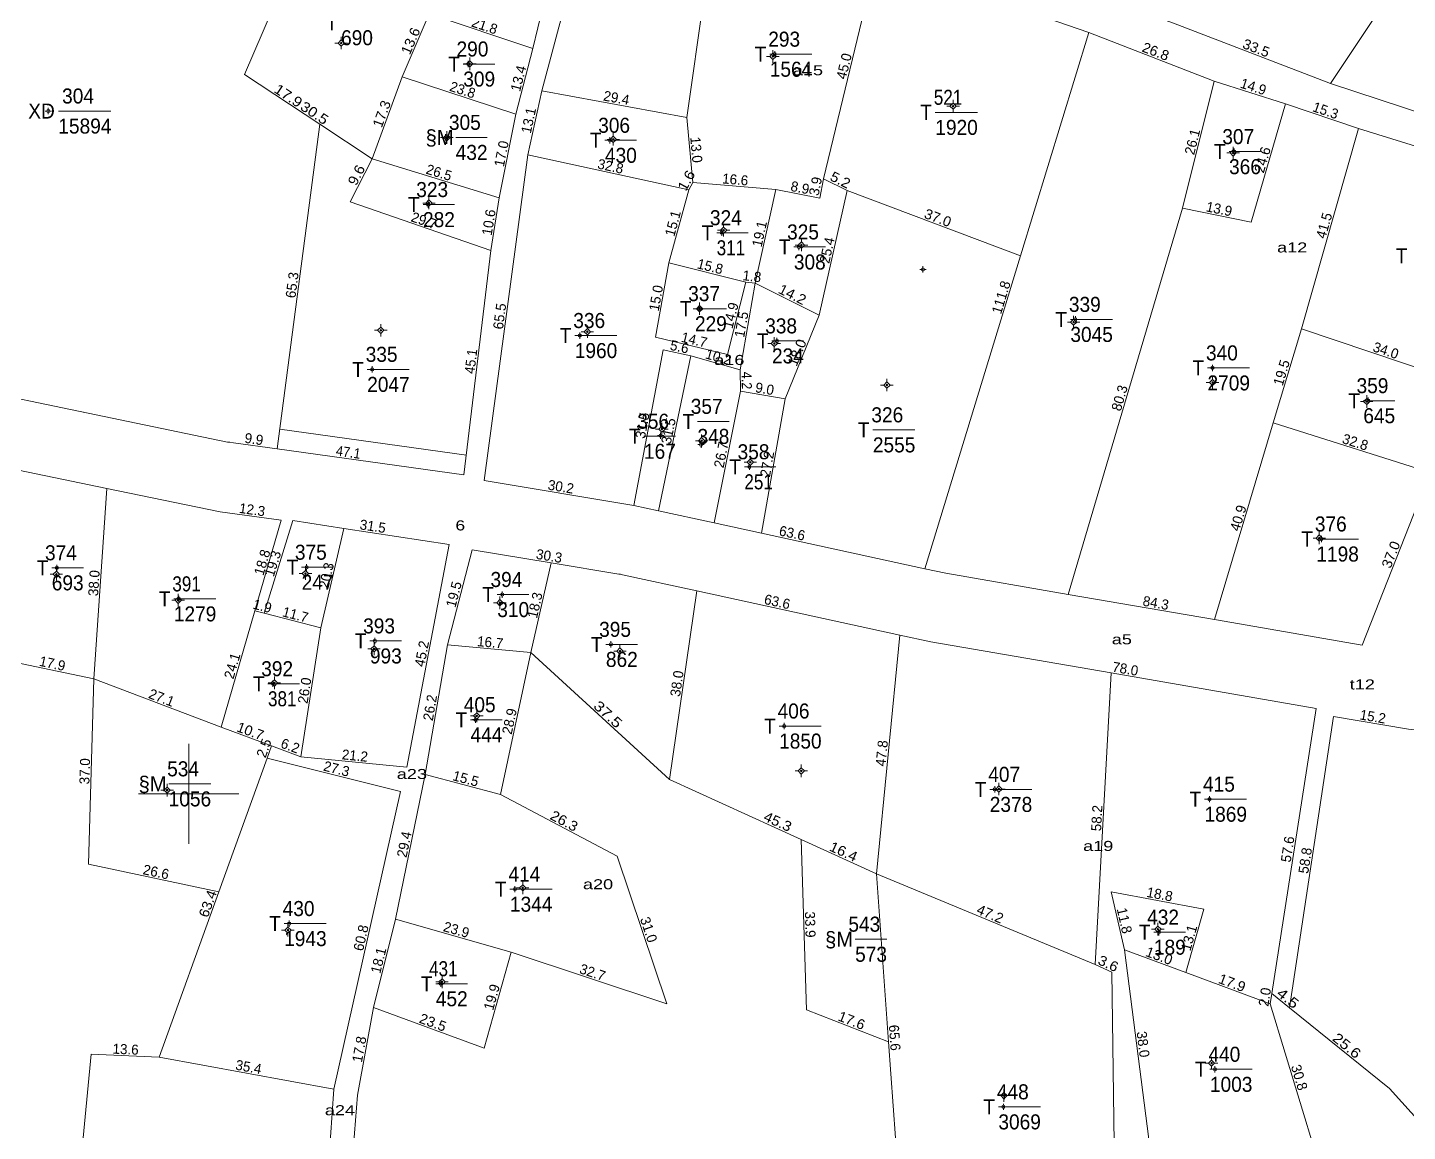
# Model space of a CAD drawing. Header units: metres. Extents: x 399620 to 400794, y 48506 to 49842.
# Drawn here: x 399767.8 to 400043.2, y 49132.6 to 49352.9 of the extents above; entities that cross this region are included whole.
import ezdxf
from ezdxf.enums import TextEntityAlignment as Align

# ---------------------------------------------------------------- set-up
doc = ezdxf.new("R2010")
doc.units = ezdxf.units.M
doc.header["$LTSCALE"] = 0.8
for name, color, linetype, lineweight in [('11', 7, 'Continuous', 13), ('15', 7, 'Continuous', 13), ('22', 7, 'Continuous', 13), ('51', 7, 'Continuous', 13), ('63', 7, 'Continuous', 13)]:
    doc.layers.add(name, color=color, linetype=linetype, lineweight=lineweight)
doc.layers.add('50', color=7, linetype='Continuous')

msp = doc.modelspace()

# ---------------------------------------------------------------- hatches: boundary and pattern name
at = {"layer": '11'}
for points in [[(399830.5887, 49349.8303, 1), (399830.2887, 49349.8303, 1)], [(399916.7333, 49347.1639, 1), (399916.4333, 49347.1639, 1)], [(399856.2434, 49345.679, 1), (399855.9434, 49345.679, 1)], [(399952.6977, 49337.2234, 1), (399952.3977, 49337.2234, 1)], [(399851.6833, 49330.9657, 1), (399851.3833, 49330.9657, 1)], [(399884.8763, 49330.6097, 1), (399884.5763, 49330.6097, 1)], [(400008.598, 49327.8884, 1), (400008.298, 49327.8884, 1)], [(399848.1007, 49317.9038, 1), (399847.8007, 49317.9038, 1)], [(399906.9059, 49312.4639, 1), (399906.6059, 49312.4639, 1)], [(399922.4363, 49309.5212, 1), (399922.1363, 49309.5212, 1)], [(399902.0998, 49296.8122, 1), (399901.7998, 49296.8122, 1)], [(399838.4882, 49292.5069, 1), (399838.1882, 49292.5069, 1)], [(399879.7058, 49292.2221, 1), (399879.4058, 49292.2221, 1)], [(399976.7645, 49294.1246, 1), (399976.4645, 49294.1246, 1)], [(399917.0111, 49289.8665, 1), (399916.7111, 49289.8665, 1)], [(399939.4842, 49281.5883, 1), (399939.1842, 49281.5883, 1)], [(400004.4884, 49282.0843, 1), (400004.1884, 49282.0843, 1)], [(400035.2437, 49278.2992, 1), (400034.9437, 49278.2992, 1)], [(399894.5817, 49272.7951, 1), (399894.2817, 49272.7951, 1)], [(399902.5098, 49270.463, 1), (399902.2098, 49270.463, 1)], [(399912.2344, 49266.1846, 1), (399911.9344, 49266.1846, 1)], [(400025.7834, 49251.0463, 1), (400025.4834, 49251.0463, 1)], [(399773.7436, 49243.8091, 1), (399773.4436, 49243.8091, 1)], [(399823.447, 49243.9476, 1), (399823.147, 49243.9476, 1)], [(399798.0501, 49238.6435, 1), (399797.7501, 49238.6435, 1)], [(399862.26, 49238.1421, 1), (399861.96, 49238.1421, 1)], [(399837.1266, 49228.9425, 1), (399836.8266, 49228.9425, 1)], [(399886.2229, 49228.4887, 1), (399885.9229, 49228.4887, 1)], [(399817.2418, 49222.1445, 1), (399816.9418, 49222.1445, 1)], [(399857.6348, 49215.5555, 1), (399857.3348, 49215.5555, 1)], [(399922.4034, 49204.5774, 1), (399922.1034, 49204.5774, 1)], [(399961.8593, 49200.9657, 1), (399961.5593, 49200.9657, 1)], [(399795.8547, 49200.7453, 1), (399795.5547, 49200.7453, 1)], [(399866.8063, 49181.2539, 1), (399866.5063, 49181.2539, 1)], [(399819.9484, 49172.8083, 1), (399819.6484, 49172.8083, 1)], [(399993.5717, 49172.9929, 1), (399993.2717, 49172.9929, 1)], [(399850.7019, 49162.4948, 1), (399850.4019, 49162.4948, 1)], [(400004.2792, 49146.2671, 1), (400003.9792, 49146.2671, 1)], [(399962.8424, 49139.7991, 1), (399962.5424, 49139.7991, 1)]]:
    msp.add_hatch(color=256, dxfattribs=at).paths.add_polyline_path(points)
at = {"layer": '51'}
for points in [[(399917.032, 49347.6, 1), (399916.882, 49347.6, 1)], [(399855.8787, 49345.6445, 1), (399855.7287, 49345.6445, 1)], [(399772.0589, 49336.2641, 1), (399771.9089, 49336.2641, 1)], [(399851.3501, 49331.0004, 1), (399851.2001, 49331.0004, 1)], [(399884.1463, 49330.4252, 1), (399883.9963, 49330.4252, 1)], [(400008.7093, 49328.1655, 1), (400008.5593, 49328.1655, 1)], [(399847.8384, 49317.5903, 1), (399847.6884, 49317.5903, 1)], [(399906.4436, 49311.9706, 1), (399906.2936, 49311.9706, 1)], [(399921.8467, 49309.1454, 1), (399921.6967, 49309.1454, 1)], [(399946.6101, 49304.6401, 1), (399946.4601, 49304.6401, 1)], [(399902.1072, 49296.8198, 1), (399901.9572, 49296.8198, 1)], [(399977.0306, 49294.6845, 1), (399976.8806, 49294.6845, 1)], [(399878.1272, 49291.4599, 1), (399877.9772, 49291.4599, 1)], [(399917.4754, 49290.3857, 1), (399917.3254, 49290.3857, 1)], [(399836.6993, 49284.7082, 1), (399836.5493, 49284.7082, 1)], [(400004.3951, 49285.0053, 1), (400004.2451, 49285.0053, 1)], [(400035.4915, 49278.4545, 1), (400035.3415, 49278.4545, 1)], [(399894.2537, 49271.495, 1), (399894.1037, 49271.495, 1)], [(399902.3235, 49269.6996, 1), (399902.1735, 49269.6996, 1)], [(399911.9661, 49265.27, 1), (399911.8161, 49265.27, 1)], [(400026.1255, 49250.8605, 1), (400025.9755, 49250.8605, 1)], [(399773.7461, 49245.1096, 1), (399773.5961, 49245.1096, 1)], [(399823.6155, 49245.2155, 1), (399823.4655, 49245.2155, 1)], [(399862.6517, 49239.78, 1), (399862.5017, 49239.78, 1)], [(399798.1062, 49238.9106, 1), (399797.9562, 49238.9106, 1)], [(399837.2327, 49230.5253, 1), (399837.0827, 49230.5253, 1)], [(399884.3313, 49229.8273, 1), (399884.1813, 49229.8273, 1)], [(399816.8943, 49221.9802, 1), (399816.7443, 49221.9802, 1)], [(399857.3123, 49214.8054, 1), (399857.1623, 49214.8054, 1)], [(399918.909, 49213.5449, 1), (399918.759, 49213.5449, 1)], [(399960.9414, 49200.895, 1), (399960.7914, 49200.895, 1)], [(400003.8055, 49198.9421, 1), (400003.6555, 49198.9421, 1)], [(399865.1814, 49180.9804, 1), (399865.0314, 49180.9804, 1)], [(399820.1204, 49174.1152, 1), (399819.9704, 49174.1152, 1)], [(399993.7037, 49172.3952, 1), (399993.5537, 49172.3952, 1)], [(399850.3934, 49162.1252, 1), (399850.2434, 49162.1252, 1)], [(400004.8824, 49145.0405, 1), (400004.7324, 49145.0405, 1)], [(399962.6687, 49137.5497, 1), (399962.5187, 49137.5497, 1)]]:
    msp.add_hatch(color=256, dxfattribs=at).paths.add_polyline_path(points)

# ---------------------------------------------------------------- linework, layer by layer
at = {"layer": '11'}
for p, q in [((399829.81, 49349.83), (399829.19, 49349.83)), ((399830.44, 49351.08), (399830.44, 49350.46)), ((399831.69, 49349.83), (399831.06, 49349.83)), ((399830.44, 49349.21), (399830.44, 49348.58)), ((399856.09, 49346.93), (399856.09, 49346.3)), ((399915.96, 49347.16), (399915.33, 49347.16)), ((399916.58, 49348.41), (399916.58, 49347.79)), ((399917.83, 49347.16), (399917.21, 49347.16)), ((399855.47, 49345.68), (399854.84, 49345.68)), ((399856.09, 49345.05), (399856.09, 49344.43)), ((399857.34, 49345.68), (399856.72, 49345.68)), ((399916.58, 49346.54), (399916.58, 49345.91)), ((399951.92, 49337.22), (399951.3, 49337.22)), ((399952.55, 49338.47), (399952.55, 49337.85)), ((399952.55, 49336.6), (399952.55, 49335.97)), ((399953.8, 49337.22), (399953.17, 49337.22)), ((399850.91, 49330.97), (399850.28, 49330.97)), ((399851.53, 49332.22), (399851.53, 49331.59)), ((399852.78, 49330.97), (399852.16, 49330.97)), ((399884.1, 49330.61), (399883.48, 49330.61)), ((399884.73, 49331.86), (399884.73, 49331.23)), ((399885.98, 49330.61), (399885.35, 49330.61)), ((399851.53, 49330.34), (399851.53, 49329.72)), ((399884.73, 49329.98), (399884.73, 49329.36)), ((400007.82, 49327.89), (400007.2, 49327.89)), ((400008.45, 49329.14), (400008.45, 49328.51)), ((400009.7, 49327.89), (400009.07, 49327.89)), ((400008.45, 49327.26), (400008.45, 49326.64)), ((399847.33, 49317.9), (399846.7, 49317.9)), ((399847.95, 49319.15), (399847.95, 49318.53)), ((399847.95, 49317.28), (399847.95, 49316.65)), ((399849.2, 49317.9), (399848.58, 49317.9)), ((399906.13, 49312.46), (399905.51, 49312.46)), ((399906.76, 49313.71), (399906.76, 49313.09)), ((399906.76, 49311.84), (399906.76, 49311.21)), ((399908.01, 49312.46), (399907.38, 49312.46)), ((399921.66, 49309.52), (399921.04, 49309.52)), ((399922.29, 49310.77), (399922.29, 49310.15)), ((399922.29, 49308.9), (399922.29, 49308.27)), ((399923.54, 49309.52), (399922.91, 49309.52)), ((399901.95, 49298.06), (399901.95, 49297.44)), ((399901.33, 49296.81), (399900.7, 49296.81)), ((399901.95, 49296.19), (399901.95, 49295.56)), ((399903.2, 49296.81), (399902.58, 49296.81)), ((399976.61, 49295.37), (399976.61, 49294.75)), ((399837.71, 49292.51), (399837.09, 49292.51)), ((399838.34, 49293.76), (399838.34, 49293.13)), ((399838.34, 49291.88), (399838.34, 49291.26)), ((399839.59, 49292.51), (399838.96, 49292.51)), ((399878.93, 49292.22), (399878.31, 49292.22)), ((399879.56, 49293.47), (399879.56, 49292.85)), ((399880.81, 49292.22), (399880.18, 49292.22)), ((399975.99, 49294.12), (399975.36, 49294.12)), ((399976.61, 49293.5), (399976.61, 49292.87)), ((399977.86, 49294.12), (399977.24, 49294.12)), ((399879.56, 49291.6), (399879.56, 49290.97)), ((399916.24, 49289.87), (399915.61, 49289.87)), ((399916.86, 49291.12), (399916.86, 49290.49)), ((399916.86, 49289.24), (399916.86, 49288.62)), ((399918.11, 49289.87), (399917.49, 49289.87)), ((399938.71, 49281.59), (399938.08, 49281.59)), ((399939.33, 49282.84), (399939.33, 49282.21)), ((399939.33, 49280.96), (399939.33, 49280.34)), ((399940.58, 49281.59), (399939.96, 49281.59)), ((400003.71, 49282.08), (400003.09, 49282.08)), ((400004.34, 49283.33), (400004.34, 49282.71)), ((400004.34, 49281.46), (400004.34, 49280.83)), ((400005.59, 49282.08), (400004.96, 49282.08)), ((400034.47, 49278.3), (400033.84, 49278.3)), ((400035.09, 49279.55), (400035.09, 49278.92)), ((400036.34, 49278.3), (400035.72, 49278.3)), ((400035.09, 49277.67), (400035.09, 49277.05)), ((399893.81, 49272.8), (399893.18, 49272.8)), ((399894.43, 49274.05), (399894.43, 49273.42)), ((399895.68, 49272.8), (399895.06, 49272.8)), ((399894.43, 49272.17), (399894.43, 49271.55)), ((399901.74, 49270.46), (399901.11, 49270.46)), ((399902.36, 49271.71), (399902.36, 49271.09)), ((399902.36, 49269.84), (399902.36, 49269.21)), ((399903.61, 49270.46), (399902.99, 49270.46)), ((399912.08, 49267.43), (399912.08, 49266.81)), ((399911.46, 49266.18), (399910.83, 49266.18)), ((399912.08, 49265.56), (399912.08, 49264.93)), ((399913.33, 49266.18), (399912.71, 49266.18)), ((400025.01, 49251.05), (400024.38, 49251.05)), ((400025.63, 49252.3), (400025.63, 49251.67)), ((400026.88, 49251.05), (400026.26, 49251.05)), ((400025.63, 49250.42), (400025.63, 49249.8)), ((399773.59, 49245.06), (399773.59, 49244.43)), ((399823.3, 49245.2), (399823.3, 49244.57)), ((399772.97, 49243.81), (399772.34, 49243.81)), ((399773.59, 49243.18), (399773.59, 49242.56)), ((399774.84, 49243.81), (399774.22, 49243.81)), ((399822.67, 49243.95), (399822.05, 49243.95)), ((399823.3, 49243.32), (399823.3, 49242.7)), ((399824.55, 49243.95), (399823.92, 49243.95)), ((399797.9, 49239.89), (399797.9, 49239.27)), ((399797.28, 49238.64), (399796.65, 49238.64)), ((399797.9, 49238.02), (399797.9, 49237.39)), ((399799.15, 49238.64), (399798.53, 49238.64)), ((399861.49, 49238.14), (399860.86, 49238.14)), ((399862.11, 49239.39), (399862.11, 49238.77)), ((399862.11, 49237.52), (399862.11, 49236.89)), ((399863.36, 49238.14), (399862.74, 49238.14)), ((399836.35, 49228.94), (399835.73, 49228.94)), ((399836.98, 49230.19), (399836.98, 49229.57)), ((399838.23, 49228.94), (399837.6, 49228.94)), ((399886.07, 49229.74), (399886.07, 49229.11)), ((399836.98, 49228.32), (399836.98, 49227.69)), ((399885.45, 49228.49), (399884.82, 49228.49)), ((399886.07, 49227.86), (399886.07, 49227.24)), ((399887.32, 49228.49), (399886.7, 49228.49)), ((399817.09, 49223.39), (399817.09, 49222.77)), ((399816.47, 49222.14), (399815.84, 49222.14)), ((399817.09, 49221.52), (399817.09, 49220.89)), ((399818.34, 49222.14), (399817.72, 49222.14)), ((399856.86, 49215.56), (399856.24, 49215.56)), ((399857.49, 49216.81), (399857.49, 49216.18)), ((399857.49, 49214.93), (399857.49, 49214.31)), ((399858.74, 49215.56), (399858.11, 49215.56)), ((399921.63, 49204.58), (399921, 49204.58)), ((399922.25, 49205.83), (399922.25, 49205.2)), ((399922.25, 49203.95), (399922.25, 49203.33)), ((399923.5, 49204.58), (399922.88, 49204.58)), ((399795.7, 49202), (399795.7, 49201.37)), ((399961.08, 49200.97), (399960.46, 49200.97)), ((399961.71, 49202.22), (399961.71, 49201.59)), ((399962.96, 49200.97), (399962.33, 49200.97)), ((399795.08, 49200.75), (399794.45, 49200.75)), ((399795.7, 49200.12), (399795.7, 49199.5)), ((399796.95, 49200.75), (399796.33, 49200.75)), ((399961.71, 49200.34), (399961.71, 49199.72)), ((399866.66, 49182.5), (399866.66, 49181.88)), ((399866.03, 49181.25), (399865.41, 49181.25)), ((399866.66, 49180.63), (399866.66, 49180)), ((399867.91, 49181.25), (399867.28, 49181.25)), ((399819.8, 49174.06), (399819.8, 49173.43)), ((399993.42, 49174.24), (399993.42, 49173.62)), ((399819.17, 49172.81), (399818.55, 49172.81)), ((399819.8, 49172.18), (399819.8, 49171.56)), ((399821.05, 49172.81), (399820.42, 49172.81)), ((399992.8, 49172.99), (399992.17, 49172.99)), ((399993.42, 49172.37), (399993.42, 49171.74)), ((399994.67, 49172.99), (399994.05, 49172.99)), ((399849.93, 49162.49), (399849.3, 49162.49)), ((399850.55, 49163.74), (399850.55, 49163.12)), ((399851.8, 49162.49), (399851.18, 49162.49)), ((399850.55, 49161.87), (399850.55, 49161.24)), ((400003.5, 49146.27), (400002.88, 49146.27)), ((400004.13, 49147.52), (400004.13, 49146.89)), ((400005.38, 49146.27), (400004.75, 49146.27)), ((400004.13, 49145.64), (400004.13, 49145.02)), ((399962.69, 49141.05), (399962.69, 49140.42)), ((399962.07, 49139.8), (399961.44, 49139.8)), ((399962.69, 49139.17), (399962.69, 49138.55)), ((399963.94, 49139.8), (399963.32, 49139.8))]:
    msp.add_line(p, q, dxfattribs=at)
for points in [[(399830.44, 49350.46), (399829.81, 49349.83), (399830.44, 49349.21), (399831.06, 49349.83)], [(399916.58, 49347.79), (399915.96, 49347.16), (399916.58, 49346.54), (399917.21, 49347.16)], [(399856.09, 49346.3), (399855.47, 49345.68), (399856.09, 49345.05), (399856.72, 49345.68)], [(399952.55, 49337.85), (399951.92, 49337.22), (399952.55, 49336.6), (399953.17, 49337.22)], [(399851.53, 49331.59), (399850.91, 49330.97), (399851.53, 49330.34), (399852.16, 49330.97)], [(399884.73, 49331.23), (399884.1, 49330.61), (399884.73, 49329.98), (399885.35, 49330.61)], [(400008.45, 49328.51), (400007.82, 49327.89), (400008.45, 49327.26), (400009.07, 49327.89)], [(399847.95, 49318.53), (399847.33, 49317.9), (399847.95, 49317.28), (399848.58, 49317.9)], [(399906.76, 49313.09), (399906.13, 49312.46), (399906.76, 49311.84), (399907.38, 49312.46)], [(399922.29, 49310.15), (399921.66, 49309.52), (399922.29, 49308.9), (399922.91, 49309.52)], [(399901.95, 49297.44), (399901.33, 49296.81), (399901.95, 49296.19), (399902.58, 49296.81)], [(399976.61, 49294.75), (399975.99, 49294.12), (399976.61, 49293.5), (399977.24, 49294.12)], [(399838.34, 49293.13), (399837.71, 49292.51), (399838.34, 49291.88), (399838.96, 49292.51)], [(399879.56, 49292.85), (399878.93, 49292.22), (399879.56, 49291.6), (399880.18, 49292.22)], [(399916.86, 49290.49), (399916.24, 49289.87), (399916.86, 49289.24), (399917.49, 49289.87)], [(399939.33, 49282.21), (399938.71, 49281.59), (399939.33, 49280.96), (399939.96, 49281.59)], [(400004.34, 49282.71), (400003.71, 49282.08), (400004.34, 49281.46), (400004.96, 49282.08)], [(400035.09, 49278.92), (400034.47, 49278.3), (400035.09, 49277.67), (400035.72, 49278.3)], [(399894.43, 49273.42), (399893.81, 49272.8), (399894.43, 49272.17), (399895.06, 49272.8)], [(399902.36, 49271.09), (399901.74, 49270.46), (399902.36, 49269.84), (399902.99, 49270.46)], [(399912.08, 49266.81), (399911.46, 49266.18), (399912.08, 49265.56), (399912.71, 49266.18)], [(400025.63, 49251.67), (400025.01, 49251.05), (400025.63, 49250.42), (400026.26, 49251.05)], [(399773.59, 49244.43), (399772.97, 49243.81), (399773.59, 49243.18), (399774.22, 49243.81)], [(399823.3, 49244.57), (399822.67, 49243.95), (399823.3, 49243.32), (399823.92, 49243.95)], [(399797.9, 49239.27), (399797.28, 49238.64), (399797.9, 49238.02), (399798.53, 49238.64)], [(399862.11, 49238.77), (399861.49, 49238.14), (399862.11, 49237.52), (399862.74, 49238.14)], [(399836.98, 49229.57), (399836.35, 49228.94), (399836.98, 49228.32), (399837.6, 49228.94)], [(399886.07, 49229.11), (399885.45, 49228.49), (399886.07, 49227.86), (399886.7, 49228.49)], [(399817.09, 49222.77), (399816.47, 49222.14), (399817.09, 49221.52), (399817.72, 49222.14)], [(399857.49, 49216.18), (399856.86, 49215.56), (399857.49, 49214.93), (399858.11, 49215.56)], [(399922.25, 49205.2), (399921.63, 49204.58), (399922.25, 49203.95), (399922.88, 49204.58)], [(399795.7, 49201.37), (399795.08, 49200.75), (399795.7, 49200.12), (399796.33, 49200.75)], [(399961.71, 49201.59), (399961.08, 49200.97), (399961.71, 49200.34), (399962.33, 49200.97)], [(399866.66, 49181.88), (399866.03, 49181.25), (399866.66, 49180.63), (399867.28, 49181.25)], [(399819.8, 49173.43), (399819.17, 49172.81), (399819.8, 49172.18), (399820.42, 49172.81)], [(399993.42, 49173.62), (399992.8, 49172.99), (399993.42, 49172.37), (399994.05, 49172.99)], [(399850.55, 49163.12), (399849.93, 49162.49), (399850.55, 49161.87), (399851.18, 49162.49)], [(400004.13, 49146.89), (400003.5, 49146.27), (400004.13, 49145.64), (400004.75, 49146.27)], [(399962.69, 49140.42), (399962.07, 49139.8), (399962.69, 49139.17), (399963.32, 49139.8)]]:
    msp.add_lwpolyline(points, close=True, dxfattribs=at)
for centre in [(399830.4387, 49349.8303), (399916.5833, 49347.1639), (399856.0934, 49345.679), (399952.5477, 49337.2234), (399851.5333, 49330.9657), (399884.7263, 49330.6097), (400008.448, 49327.8884), (399847.9507, 49317.9038), (399906.7559, 49312.4639), (399922.2863, 49309.5212), (399901.9498, 49296.8122), (399838.3382, 49292.5069), (399879.5558, 49292.2221), (399976.6145, 49294.1246), (399916.8611, 49289.8665), (399939.3342, 49281.5883), (400004.3384, 49282.0843), (400035.0937, 49278.2992), (399894.4317, 49272.7951), (399902.3598, 49270.463), (399912.0844, 49266.1846), (400025.6334, 49251.0463), (399773.5936, 49243.8091), (399823.297, 49243.9476), (399797.9001, 49238.6435), (399862.11, 49238.1421), (399836.9766, 49228.9425), (399886.0729, 49228.4887), (399817.0918, 49222.1445), (399857.4848, 49215.5555), (399922.2534, 49204.5774), (399961.7093, 49200.9657), (399795.7047, 49200.7453), (399866.6563, 49181.2539), (399819.7984, 49172.8083), (399993.4217, 49172.9929), (399850.5519, 49162.4948), (400004.1292, 49146.2671), (399962.6924, 49139.7991)]:
    msp.add_circle(centre, 0.15, dxfattribs=at)
at = {"layer": '15'}
for p, q in [((399915.96, 49347.6), (399924.36, 49347.6)), ((399854.8, 49345.64), (399861.1, 49345.64)), ((399773.98, 49336.26), (399784.48, 49336.26)), ((399949, 49336), (399957.4, 49336)), ((399853.28, 49331), (399859.58, 49331)), ((399883.07, 49330.42), (399889.37, 49330.42)), ((400007.63, 49328.16), (400013.93, 49328.16)), ((399846.76, 49317.59), (399853.06, 49317.59)), ((399905.37, 49311.97), (399911.67, 49311.97)), ((399920.77, 49309.14), (399927.07, 49309.14)), ((399901.03, 49296.82), (399907.33, 49296.82)), ((399975.96, 49294.68), (399984.36, 49294.68)), ((399877.05, 49291.46), (399885.45, 49291.46)), ((399916.4, 49290.39), (399922.7, 49290.39)), ((399835.62, 49284.71), (399844.02, 49284.71)), ((400003.32, 49285), (400011.72, 49285)), ((400034.42, 49278.46), (400040.72, 49278.46)), ((399901.54, 49274.33), (399907.84, 49274.33)), ((399936.54, 49272.64), (399944.94, 49272.64)), ((399890.86, 49271.36), (399897.16, 49271.36)), ((399910.89, 49265.27), (399917.19, 49265.27)), ((400025.05, 49250.86), (400033.45, 49250.86)), ((399772.67, 49245.11), (399778.97, 49245.11)), ((399822.54, 49245.22), (399828.84, 49245.22)), ((399861.58, 49239.78), (399867.88, 49239.78)), ((399797.03, 49238.91), (399805.43, 49238.91)), ((399836.16, 49230.52), (399842.46, 49230.52)), ((399883.26, 49229.83), (399889.56, 49229.83)), ((399815.82, 49221.98), (399822.12, 49221.98)), ((399856.24, 49214.8), (399862.54, 49214.8)), ((399917.83, 49213.54), (399926.23, 49213.54)), ((399796, 49202), (399804.4, 49202)), ((399959.87, 49200.9), (399968.27, 49200.9)), ((400002.73, 49198.94), (400011.13, 49198.94)), ((399864.11, 49180.98), (399872.51, 49180.98)), ((399819.05, 49174.12), (399827.45, 49174.12)), ((399933, 49171), (399939.3, 49171)), ((399992.63, 49172.4), (399998.93, 49172.4)), ((399849.32, 49162.12), (399855.62, 49162.12)), ((400003.81, 49145.04), (400012.21, 49145.04)), ((399961.59, 49137.55), (399969.99, 49137.55))]:
    msp.add_line(p, q, dxfattribs=at)
at = {"layer": '22'}
for p, q in [((399899.44, 49334.99), (399905.26, 49376.33)), ((400027.9, 49341.76), (400049.02, 49373.77)), ((399847.99, 49355.64), (399868.68, 49348.72)), ((399842.62, 49343.06), (399865.3, 49335.65)), ((400004.67, 49342.25), (399998.33, 49316.9)), ((399870.45, 49340.3), (399867.66, 49327.5)), ((399817.66, 49268.85), (399826.14, 49333.64)), ((399826.14, 49333.64), (399836.6, 49326.74)), ((400033.46, 49332.78), (400022.06, 49292.79)), ((399836.6, 49326.74), (399861.99, 49318.94)), ((399867.66, 49327.5), (399858.99, 49262.51)), ((399899.78, 49320.55), (399867.66, 49327.5)), ((399931.39, 49320.41), (399966.02, 49307.34)), ((399998.33, 49316.9), (399975.54, 49239.81)), ((399860.29, 49308.44), (399854.92, 49263.66)), ((399913.08, 49301.92), (399911.21, 49302.14)), ((399913.08, 49301.92), (399925.85, 49295.53)), ((399919.06, 49278.85), (399925.85, 49295.53)), ((400022.06, 49292.79), (400054.33, 49281.95)), ((399893.76, 49256.5), (399900.19, 49287.4)), ((399900.19, 49287.4), (399910.03, 49284.63)), ((399904.89, 49254.08), (399910.1, 49280.34)), ((399910.1, 49280.34), (399919.06, 49278.85)), ((399914.34, 49252.03), (399919.06, 49278.85)), ((399855.47, 49267.62), (399818.21, 49272.81)), ((400016.46, 49274.01), (400004.75, 49234.77)), ((399854.92, 49263.66), (399817.66, 49268.85)), ((400034.18, 49229.69), (400047.79, 49264.12)), ((399783.67, 49260.97), (399781.09, 49222.94)), ((399818.45, 49254.6), (399813.21, 49236.54)), ((399820.78, 49254.52), (399815.06, 49236.06)), ((399826.39, 49233.12), (399830.98, 49252.98)), ((399856.57, 49248.71), (399851.63, 49229.76)), ((399872.35, 49246.1), (399856.57, 49248.71)), ((399868.27, 49228.18), (399872.35, 49246.1)), ((399901.41, 49240.5), (399895.98, 49202.87)), ((399941.94, 49231.69), (399901.41, 49240.5)), ((399813.21, 49236.54), (399806.47, 49213.3)), ((399937.24, 49184.07), (399941.94, 49231.69)), ((399862.2, 49199.85), (399868.27, 49228.18)), ((399868.27, 49228.18), (399895.98, 49202.87)), ((399980.92, 49165.94), (399984.1, 49224.13)), ((400024.99, 49217.07), (399984.1, 49224.13)), ((399806.47, 49213.3), (399781.09, 49222.94)), ((400016.17, 49160.14), (400024.99, 49217.07)), ((400028.44, 49215.44), (400019.72, 49157.28)), ((399895.98, 49202.87), (399922.23, 49190.91)), ((399980.92, 49165.94), (399937.24, 49184.07)), ((399841.26, 49175.02), (399836.89, 49157.39)), ((400016.17, 49160.14), (400019.72, 49157.28)), ((399828.97, 49141.08), (399794.11, 49147.45)), ((399823.46, 49063.55), (399828.97, 49141.08))]:
    msp.add_line(p, q, dxfattribs=at)
for points in [[(399905.26, 49376.33), (399881.83, 49382.93), (399870.45, 49340.3)], [(399822.33, 49369.54), (399811.11, 49343.54), (399826.14, 49333.64)], [(399817.66, 49268.85), (399808.92, 49270.07), (399808.19, 49270.17), (399807.75, 49270.17), (399681.09, 49296.5), (399669.39, 49298.65), (399697.53, 49366.71)], [(399836.6, 49326.74), (399842.62, 49343.06), (399847.99, 49355.64), (399849.68, 49360.51), (399851.75, 49367.1), (399871.69, 49361.17)], [(399926.7, 49322.76), (399937.28, 49366.57), (399979.64, 49351.9)], [(400062.28, 49330.47), (400027.9, 49341.76), (399996.53, 49353.78), (399983.75, 49358.46), (399963.59, 49365.64)], [(399871.69, 49361.17), (399868.68, 49348.72), (399865.3, 49335.65), (399861.99, 49318.94), (399860.29, 49308.44)], [(399946.94, 49244.94), (399966.02, 49307.34), (399979.64, 49351.9)], [(400033.46, 49332.78), (400018.89, 49337.72), (400004.67, 49342.25), (399979.64, 49351.9)], [(399870.45, 49340.3), (399899.44, 49334.99), (399900.59, 49322.02)], [(399998.33, 49316.9), (400012.04, 49314.08), (400018.89, 49337.72)], [(400054.33, 49281.95), (400068.84, 49321.8), (400033.46, 49332.78)], [(399860.29, 49308.44), (399832.19, 49318.13), (399836.6, 49326.74)], [(399917.17, 49320.6), (399925.94, 49318.87), (399926.7, 49322.76)], [(399925.85, 49295.53), (399931.39, 49320.41), (399926.7, 49322.76)], [(399917.17, 49320.6), (399900.59, 49322.02), (399899.78, 49320.55), (399895.83, 49305.96), (399911.21, 49302.14)], [(399910.1, 49280.34), (399910.03, 49284.63), (399913.08, 49301.92), (399917.17, 49320.6)], [(399911.21, 49302.14), (399907.54, 49287.68), (399893.19, 49291.11), (399895.83, 49305.96)], [(400022.06, 49292.79), (400016.46, 49274.01), (400047.79, 49264.12)], [(399900.19, 49287.4), (399894.72, 49288.61), (399888.84, 49257.57), (399858.99, 49262.51)], [(399783.67, 49260.97), (399766.04, 49264.62), (399753.11, 49267.29), (399730.17, 49272.04), (399704.42, 49277.37)], [(399818.45, 49254.6), (399806.25, 49256.3), (399783.67, 49260.97)], [(399946.94, 49244.94), (399914.34, 49252.03), (399904.89, 49254.08), (399893.76, 49256.5), (399888.84, 49257.57)], [(399820.78, 49254.52), (399830.98, 49252.98), (399852.01, 49249.79)], [(399852.01, 49249.79), (399843.51, 49205.31), (399822.38, 49207.42)], [(399901.41, 49240.5), (399886.55, 49243.73), (399886.16, 49243.81), (399885.86, 49243.86), (399872.35, 49246.1)], [(399975.54, 49239.81), (399951.07, 49244.04), (399946.94, 49244.94)], [(400034.18, 49229.69), (400004.75, 49234.77), (399975.54, 49239.81)], [(399781.09, 49222.94), (399763.56, 49226.64), (399747.16, 49232.01), (399722.9, 49232.67), (399700.05, 49237.75), (399693.54, 49239.2)], [(399813.21, 49236.54), (399815.06, 49236.06), (399826.39, 49233.12)], [(399826.39, 49233.12), (399822.38, 49207.42), (399816.55, 49209.58), (399806.47, 49213.3)], [(399984.1, 49224.13), (399948.09, 49230.35), (399941.94, 49231.69)], [(399847.2, 49203.88), (399851.63, 49229.76), (399868.27, 49228.18)], [(399781.09, 49222.94), (399780, 49185.95), (399806.03, 49180.46)], [(400054.4, 49211.55), (400043.45, 49212.91), (400028.44, 49215.44)], [(399794.11, 49147.45), (399806.03, 49180.46), (399815.67, 49207.15), (399816.55, 49209.58)], [(399828.97, 49141.08), (399842.24, 49200.47), (399815.67, 49207.15)], [(399862.2, 49199.85), (399847.2, 49203.88), (399841.26, 49175.02), (399864.33, 49168.43)], [(399862.2, 49199.85), (399885.52, 49187.54), (399895.43, 49158.08), (399864.33, 49168.43)], [(399922.23, 49190.91), (399923.27, 49156.93), (399939.66, 49150.49)], [(399922.23, 49190.91), (399937.24, 49184.07), (399922.23, 49190.91)], [(399985.26, 49091.03), (399941.97, 49118.57), (399939.66, 49150.49), (399937.24, 49184.07)], [(399999.02, 49164.33), (400002.61, 49177), (399984.11, 49180.46), (399986.76, 49168.86)], [(399836.89, 49157.39), (399858.98, 49149.23), (399864.33, 49168.43)], [(399986.76, 49168.86), (399991.59, 49131.1), (399990.94, 49098.98), (399991.67, 49083.28), (400020.34, 49084.27), (400027.89, 49104.66), (400024.79, 49128.55), (400015.86, 49158.11), (400016.17, 49160.14)], [(400015.86, 49158.11), (399999.02, 49164.33), (399986.76, 49168.86)], [(399980.92, 49165.94), (399984.2, 49164.41), (399985.26, 49091.03)], [(399836.89, 49157.39), (399833.68, 49139.87), (399829.7, 49089.31)], [(400019.72, 49157.28), (400039.66, 49141.22), (400050.73, 49128.9), (400054.51, 49103.23), (400072.51, 49095.22), (400092.8, 49149.69)], [(399794.11, 49147.45), (399780.51, 49148.05), (399772.5, 49063.96), (399822.58, 49051.17), (399823.46, 49063.55)]]:
    msp.add_lwpolyline(points, dxfattribs=at)
at = {"layer": '51'}
for p, q in [((399916.64, 49347.6), (399916.33, 49347.6)), ((399916.96, 49348.23), (399916.96, 49347.91)), ((399916.96, 49347.29), (399916.96, 49346.98)), ((399917.58, 49347.6), (399917.27, 49347.6)), ((399855.49, 49345.64), (399855.18, 49345.64)), ((399855.8, 49346.27), (399855.8, 49345.96)), ((399855.8, 49345.33), (399855.8, 49345.02)), ((399856.43, 49345.64), (399856.12, 49345.64)), ((399771.67, 49336.26), (399771.36, 49336.26)), ((399771.98, 49336.89), (399771.98, 49336.58)), ((399771.98, 49335.95), (399771.98, 49335.64)), ((399772.61, 49336.26), (399772.3, 49336.26)), ((399850.96, 49331), (399850.65, 49331)), ((399851.28, 49331.63), (399851.28, 49331.31)), ((399851.28, 49330.69), (399851.28, 49330.38)), ((399851.9, 49331), (399851.59, 49331)), ((399883.76, 49330.43), (399883.45, 49330.43)), ((399884.07, 49331.05), (399884.07, 49330.74)), ((399884.7, 49330.43), (399884.38, 49330.43)), ((399884.07, 49330.11), (399884.07, 49329.8)), ((400008.32, 49328.17), (400008.01, 49328.17)), ((400008.63, 49328.79), (400008.63, 49328.48)), ((400008.63, 49327.85), (400008.63, 49327.54)), ((400009.26, 49328.17), (400008.95, 49328.17)), ((399847.45, 49317.59), (399847.14, 49317.59)), ((399847.76, 49318.22), (399847.76, 49317.9)), ((399847.76, 49317.28), (399847.76, 49316.97)), ((399848.39, 49317.59), (399848.08, 49317.59)), ((399906.06, 49311.97), (399905.74, 49311.97)), ((399906.37, 49312.6), (399906.37, 49312.28)), ((399906.37, 49311.66), (399906.37, 49311.35)), ((399906.99, 49311.97), (399906.68, 49311.97)), ((399921.46, 49309.15), (399921.15, 49309.15)), ((399921.77, 49309.77), (399921.77, 49309.46)), ((399921.77, 49308.83), (399921.77, 49308.52)), ((399922.4, 49309.15), (399922.08, 49309.15)), ((399946.22, 49304.64), (399945.91, 49304.64)), ((399946.54, 49305.27), (399946.54, 49304.95)), ((399946.54, 49304.33), (399946.54, 49304.02)), ((399947.16, 49304.64), (399946.85, 49304.64)), ((399902.03, 49297.44), (399902.03, 49297.13)), ((399901.72, 49296.82), (399901.41, 49296.82)), ((399902.03, 49296.51), (399902.03, 49296.19)), ((399902.66, 49296.82), (399902.34, 49296.82)), ((399976.64, 49294.68), (399976.33, 49294.68)), ((399976.96, 49295.31), (399976.96, 49295)), ((399977.58, 49294.68), (399977.27, 49294.68)), ((399878.05, 49292.08), (399878.05, 49291.77)), ((399976.96, 49294.37), (399976.96, 49294.06)), ((399877.74, 49291.46), (399877.43, 49291.46)), ((399878.05, 49291.15), (399878.05, 49290.83)), ((399878.68, 49291.46), (399878.36, 49291.46)), ((399917.09, 49290.39), (399916.78, 49290.39)), ((399917.4, 49291.01), (399917.4, 49290.7)), ((399917.4, 49290.07), (399917.4, 49289.76)), ((399918.03, 49290.39), (399917.71, 49290.39)), ((399836.31, 49284.71), (399836, 49284.71)), ((399836.62, 49285.33), (399836.62, 49285.02)), ((399836.62, 49284.4), (399836.62, 49284.08)), ((399837.25, 49284.71), (399836.94, 49284.71)), ((400004.01, 49285.01), (400003.7, 49285.01)), ((400004.32, 49285.63), (400004.32, 49285.32)), ((400004.32, 49284.69), (400004.32, 49284.38)), ((400004.95, 49285.01), (400004.63, 49285.01)), ((400035.1, 49278.45), (400034.79, 49278.45)), ((400035.42, 49279.08), (400035.42, 49278.77)), ((400035.42, 49278.14), (400035.42, 49277.83)), ((400036.04, 49278.45), (400035.73, 49278.45)), ((399893.87, 49271.5), (399893.55, 49271.5)), ((399894.18, 49272.12), (399894.18, 49271.81)), ((399894.18, 49271.18), (399894.18, 49270.87)), ((399894.8, 49271.5), (399894.49, 49271.5)), ((399902.25, 49270.32), (399902.25, 49270.01)), ((399901.94, 49269.7), (399901.62, 49269.7)), ((399902.25, 49269.39), (399902.25, 49269.07)), ((399902.87, 49269.7), (399902.56, 49269.7)), ((399911.58, 49265.27), (399911.27, 49265.27)), ((399911.89, 49265.89), (399911.89, 49265.58)), ((399911.89, 49264.96), (399911.89, 49264.64)), ((399912.52, 49265.27), (399912.2, 49265.27)), ((400025.74, 49250.86), (400025.43, 49250.86)), ((400026.05, 49251.49), (400026.05, 49251.17)), ((400026.05, 49250.55), (400026.05, 49250.24)), ((400026.68, 49250.86), (400026.36, 49250.86)), ((399773.36, 49245.11), (399773.05, 49245.11)), ((399773.67, 49245.73), (399773.67, 49245.42)), ((399774.3, 49245.11), (399773.98, 49245.11)), ((399823.23, 49245.22), (399822.92, 49245.22)), ((399823.54, 49245.84), (399823.54, 49245.53)), ((399824.17, 49245.22), (399823.85, 49245.22)), ((399773.67, 49244.8), (399773.67, 49244.48)), ((399823.54, 49244.9), (399823.54, 49244.59)), ((399798.03, 49239.54), (399798.03, 49239.22)), ((399862.26, 49239.78), (399861.95, 49239.78)), ((399862.58, 49240.4), (399862.58, 49240.09)), ((399863.2, 49239.78), (399862.89, 49239.78)), ((399797.72, 49238.91), (399797.41, 49238.91)), ((399798.03, 49238.6), (399798.03, 49238.29)), ((399798.66, 49238.91), (399798.34, 49238.91)), ((399862.58, 49239.47), (399862.58, 49239.15)), ((399836.85, 49230.53), (399836.53, 49230.53)), ((399837.16, 49231.15), (399837.16, 49230.84)), ((399837.16, 49230.21), (399837.16, 49229.9)), ((399837.78, 49230.53), (399837.47, 49230.53)), ((399883.94, 49229.83), (399883.63, 49229.83)), ((399884.26, 49230.45), (399884.26, 49230.14)), ((399884.26, 49229.51), (399884.26, 49229.2)), ((399884.88, 49229.83), (399884.57, 49229.83)), ((399816.51, 49221.98), (399816.19, 49221.98)), ((399816.82, 49222.61), (399816.82, 49222.29)), ((399816.82, 49221.67), (399816.82, 49221.36)), ((399817.44, 49221.98), (399817.13, 49221.98)), ((399856.92, 49214.81), (399856.61, 49214.81)), ((399857.24, 49215.43), (399857.24, 49215.12)), ((399857.86, 49214.81), (399857.55, 49214.81)), ((399857.24, 49214.49), (399857.24, 49214.18)), ((399918.52, 49213.54), (399918.21, 49213.54)), ((399918.83, 49214.17), (399918.83, 49213.86)), ((399918.83, 49213.23), (399918.83, 49212.92)), ((399919.46, 49213.54), (399919.15, 49213.54)), ((399960.87, 49201.52), (399960.87, 49201.21)), ((399960.55, 49200.89), (399960.24, 49200.89)), ((399960.87, 49200.58), (399960.87, 49200.27)), ((399961.49, 49200.89), (399961.18, 49200.89)), ((400003.42, 49198.94), (400003.11, 49198.94)), ((400003.73, 49199.57), (400003.73, 49199.25)), ((400003.73, 49198.63), (400003.73, 49198.32)), ((400004.36, 49198.94), (400004.04, 49198.94)), ((399864.79, 49180.98), (399864.48, 49180.98)), ((399865.11, 49181.61), (399865.11, 49181.29)), ((399865.11, 49180.67), (399865.11, 49180.36)), ((399865.73, 49180.98), (399865.42, 49180.98)), ((399819.73, 49174.12), (399819.42, 49174.12)), ((399820.05, 49174.74), (399820.05, 49174.43)), ((399820.05, 49173.8), (399820.05, 49173.49)), ((399820.67, 49174.12), (399820.36, 49174.12)), ((399993.32, 49172.4), (399993, 49172.4)), ((399993.63, 49173.02), (399993.63, 49172.71)), ((399993.63, 49172.08), (399993.63, 49171.77)), ((399994.25, 49172.4), (399993.94, 49172.4)), ((399850.32, 49162.75), (399850.32, 49162.44)), ((399850.01, 49162.13), (399849.69, 49162.13)), ((399850.32, 49161.81), (399850.32, 49161.5)), ((399850.94, 49162.13), (399850.63, 49162.13)), ((400004.49, 49145.04), (400004.18, 49145.04)), ((400004.81, 49145.67), (400004.81, 49145.35)), ((400004.81, 49144.73), (400004.81, 49144.42)), ((400005.43, 49145.04), (400005.12, 49145.04)), ((399962.59, 49138.17), (399962.59, 49137.86)), ((399962.28, 49137.55), (399961.97, 49137.55)), ((399962.59, 49137.24), (399962.59, 49136.92)), ((399963.22, 49137.55), (399962.91, 49137.55))]:
    msp.add_line(p, q, dxfattribs=at)
for centre, radius in [((399916.957, 49347.6), 0.3125), ((399916.957, 49347.6), 0.075), ((399855.8037, 49345.6445), 0.3125), ((399855.8037, 49345.6445), 0.075), ((399771.9839, 49336.2641), 0.3125), ((399771.9839, 49336.2641), 0.075), ((399851.2751, 49331.0004), 0.3125), ((399851.2751, 49331.0004), 0.075), ((399884.0713, 49330.4252), 0.3125), ((399884.0713, 49330.4252), 0.075), ((400008.6343, 49328.1655), 0.3125), ((400008.6343, 49328.1655), 0.075), ((399847.7634, 49317.5903), 0.3125), ((399847.7634, 49317.5903), 0.075), ((399906.3686, 49311.9706), 0.3125), ((399906.3686, 49311.9706), 0.075), ((399921.7717, 49309.1454), 0.3125), ((399921.7717, 49309.1454), 0.075), ((399946.5351, 49304.6401), 0.3125), ((399946.5351, 49304.6401), 0.075), ((399902.0322, 49296.8198), 0.3125), ((399902.0322, 49296.8198), 0.075), ((399976.9556, 49294.6845), 0.3125), ((399976.9556, 49294.6845), 0.075), ((399878.0522, 49291.4599), 0.3125), ((399878.0522, 49291.4599), 0.075), ((399917.4004, 49290.3857), 0.3125), ((399917.4004, 49290.3857), 0.075), ((399836.6243, 49284.7082), 0.3125), ((399836.6243, 49284.7082), 0.075), ((400004.3201, 49285.0053), 0.3125), ((400004.3201, 49285.0053), 0.075), ((400035.4165, 49278.4545), 0.3125), ((400035.4165, 49278.4545), 0.075), ((399894.1787, 49271.495), 0.3125), ((399894.1787, 49271.495), 0.075), ((399902.2485, 49269.6996), 0.3125), ((399902.2485, 49269.6996), 0.075), ((399911.8911, 49265.27), 0.3125), ((399911.8911, 49265.27), 0.075), ((400026.0505, 49250.8605), 0.3125), ((400026.0505, 49250.8605), 0.075), ((399773.6711, 49245.1096), 0.3125), ((399773.6711, 49245.1096), 0.075), ((399823.5405, 49245.2155), 0.3125), ((399823.5405, 49245.2155), 0.075), ((399862.5767, 49239.78), 0.3125), ((399862.5767, 49239.78), 0.075), ((399798.0312, 49238.9106), 0.3125), ((399798.0312, 49238.9106), 0.075), ((399837.1577, 49230.5253), 0.3125), ((399837.1577, 49230.5253), 0.075), ((399884.2563, 49229.8273), 0.3125), ((399884.2563, 49229.8273), 0.075), ((399816.8193, 49221.9802), 0.3125), ((399816.8193, 49221.9802), 0.075), ((399857.2373, 49214.8054), 0.3125), ((399857.2373, 49214.8054), 0.075), ((399918.834, 49213.5449), 0.3125), ((399918.834, 49213.5449), 0.075), ((399960.8664, 49200.895), 0.3125), ((399960.8664, 49200.895), 0.075), ((400003.7305, 49198.9421), 0.3125), ((400003.7305, 49198.9421), 0.075), ((399865.1064, 49180.9804), 0.3125), ((399865.1064, 49180.9804), 0.075), ((399820.0454, 49174.1152), 0.3125), ((399820.0454, 49174.1152), 0.075), ((399993.6287, 49172.3952), 0.3125), ((399993.6287, 49172.3952), 0.075), ((399850.3184, 49162.1252), 0.3125), ((399850.3184, 49162.1252), 0.075), ((400004.8074, 49145.0405), 0.3125), ((400004.8074, 49145.0405), 0.075), ((399962.5937, 49137.5497), 0.3125), ((399962.5937, 49137.5497), 0.075)]:
    msp.add_circle(centre, radius, dxfattribs=at)
at = {"layer": '63'}
for p, q in [((399800, 49190), (399800, 49210)), ((399790, 49200), (399810, 49200))]:
    msp.add_line(p, q, dxfattribs=at)

# ---------------------------------------------------------------- texts
at = {"layer": '15'}
for s, width, p in [('T', 0.95, (399827.41, 49352.39)), ('690', 0.95, (399830.41, 49349.39)), ('290', 0.95, (399853.45, 49347.14)), ('293', 0.95, (399915.66, 49349.1)), ('T', 0.95, (399851.8, 49344.14)), ('T', 0.95, (399912.96, 49346.1)), ('309', 0.95, (399854.8, 49341.14)), ('1564', 0.95, (399915.96, 49343.1)), ('304', 0.95, (399774.73, 49337.76)), ('521', 0.85, (399948.7, 49337.5)), ('XD', 0.95, (399767.98, 49334.76)), ('T', 0.95, (399946, 49334.5)), ('15894', 0.95, (399773.98, 49331.76)), ('305', 0.95, (399851.93, 49332.5)), ('306', 0.95, (399881.72, 49331.92)), ('1920', 0.95, (399949, 49331.5)), ('T', 0.95, (399880.07, 49328.92)), ('307', 0.95, (400006.28, 49329.66)), ('432', 0.95, (399853.28, 49326.5)), ('430', 0.95, (399883.07, 49325.92)), ('T', 0.95, (400004.63, 49326.66)), ('366', 0.95, (400007.63, 49323.66)), ('323', 0.95, (399845.41, 49319.09)), ('T', 0.95, (399843.76, 49316.09)), ('282', 0.95, (399846.76, 49313.09)), ('324', 0.95, (399904.02, 49313.47)), ('T', 0.95, (399902.37, 49310.47)), ('325', 0.95, (399919.42, 49310.64)), ('311', 0.85, (399905.37, 49307.47)), ('T', 0.95, (399917.77, 49307.64)), ('T', 0.95, (400040.9, 49305.86)), ('308', 0.95, (399920.77, 49304.64)), ('337', 0.95, (399899.68, 49298.32)), ('T', 0.95, (399898.03, 49295.32)), ('339', 0.95, (399975.66, 49296.18)), ('336', 0.95, (399876.75, 49292.96)), ('229', 0.95, (399901.03, 49292.32)), ('338', 0.95, (399915.05, 49291.89)), ('T', 0.95, (399972.96, 49293.18)), ('T', 0.95, (399874.05, 49289.96)), ('T', 0.95, (399913.4, 49288.89)), ('3045', 0.95, (399975.96, 49290.18)), ('335', 0.95, (399835.32, 49286.21)), ('1960', 0.95, (399877.05, 49286.96)), ('340', 0.95, (400003.02, 49286.5)), ('234', 0.95, (399916.4, 49285.89)), ('T', 0.95, (400000.32, 49283.5)), ('T', 0.95, (399832.62, 49283.21)), ('2047', 0.95, (399835.62, 49280.21)), ('2709', 0.95, (400003.32, 49280.5)), ('359', 0.95, (400033.07, 49279.96)), ('357', 0.95, (399900.19, 49275.83)), ('T', 0.95, (400031.42, 49276.96)), ('356', 0.95, (399889.51, 49272.86)), ('T', 0.95, (399898.54, 49272.83)), ('326', 0.95, (399936.24, 49274.14)), ('645', 0.95, (400034.42, 49273.96)), ('T', 0.95, (399887.86, 49269.86)), ('348', 0.95, (399901.54, 49269.83)), ('T', 0.95, (399933.54, 49271.14)), ('167', 0.95, (399890.86, 49266.86)), ('358', 0.95, (399909.54, 49266.77)), ('2555', 0.95, (399936.54, 49268.14)), ('T', 0.95, (399907.89, 49263.77)), ('251', 0.85, (399910.89, 49260.77)), ('376', 0.95, (400024.75, 49252.36)), ('T', 0.95, (400022.05, 49249.36)), ('374', 0.95, (399771.32, 49246.61)), ('375', 0.95, (399821.19, 49246.72)), ('1198', 0.95, (400025.05, 49246.36)), ('T', 0.95, (399769.67, 49243.61)), ('T', 0.95, (399819.54, 49243.72)), ('693', 0.95, (399772.67, 49240.61)), ('391', 0.85, (399796.73, 49240.41)), ('247', 0.95, (399822.54, 49240.72)), ('394', 0.95, (399860.23, 49241.28)), ('T', 0.95, (399794.03, 49237.41)), ('T', 0.95, (399858.58, 49238.28)), ('1279', 0.95, (399797.03, 49234.41)), ('310', 0.95, (399861.58, 49235.28)), ('393', 0.95, (399834.81, 49232.02)), ('395', 0.95, (399881.91, 49231.33)), ('T', 0.95, (399833.16, 49229.02)), ('T', 0.95, (399880.26, 49228.33)), ('993', 0.95, (399836.16, 49226.02)), ('392', 0.95, (399814.47, 49223.48)), ('862', 0.95, (399883.26, 49225.33)), ('T', 0.95, (399812.82, 49220.48)), ('381', 0.85, (399815.82, 49217.48)), ('405', 0.95, (399854.89, 49216.3)), ('406', 0.95, (399917.53, 49215.04)), ('T', 0.95, (399853.24, 49213.3)), ('T', 0.95, (399914.83, 49212.04)), ('444', 0.95, (399856.24, 49210.3)), ('1850', 0.95, (399917.83, 49209.04)), ('534', 0.95, (399795.7, 49203.5)), ('407', 0.95, (399959.57, 49202.4)), ('T', 0.95, (399956.87, 49199.4)), ('415', 0.95, (400002.43, 49200.44)), ('1056', 0.95, (399796, 49197.5)), ('2378', 0.95, (399959.87, 49196.4)), ('T', 0.95, (399999.73, 49197.44)), ('1869', 0.95, (400002.73, 49194.44)), ('414', 0.95, (399863.81, 49182.48)), ('T', 0.95, (399861.11, 49179.48)), ('1344', 0.95, (399864.11, 49176.48)), ('430', 0.95, (399818.75, 49175.62)), ('432', 0.95, (399991.28, 49173.9)), ('T', 0.95, (399816.05, 49172.62)), ('543', 0.95, (399931.65, 49172.5)), ('T', 0.95, (399989.63, 49170.9)), ('1943', 0.95, (399819.05, 49169.62)), ('189', 0.95, (399992.63, 49167.9)), ('573', 0.95, (399933, 49166.5)), ('431', 0.85, (399847.97, 49163.62)), ('T', 0.95, (399846.32, 49160.62)), ('452', 0.95, (399849.32, 49157.62)), ('440', 0.95, (400003.51, 49146.54)), ('T', 0.95, (400000.81, 49143.54)), ('1003', 0.95, (400003.81, 49140.54)), ('448', 0.95, (399961.29, 49139.05)), ('T', 0.95, (399958.59, 49136.05)), ('3069', 0.95, (399961.59, 49133.05))]:
    msp.add_text(s, height=3, dxfattribs=dict(at, width=width)).set_placement(p)
for p in [(399847.28, 49329.5), (399790, 49200.5), (399927, 49169.5)]:
    msp.add_text('§M', height=3, dxfattribs=at).set_placement(p)
at = {"layer": '50'}
for s, width, p in [('a15  ', 1.35, (399924.585, 49343.4)), ('a15  ', 1.35, (399924.585, 49343.4)), ('a12  ', 1.35, (400021.225, 49308.04)), ('a16  ', 1.35, (399908.895, 49285.59)), ('6  ', 1.3, (399855.165, 49252.57)), ('a5  ', 1.35, (399987.235, 49229.84)), ('a5  ', 1.35, (399987.235, 49229.84)), ('t12  ', 1.35, (400035.225, 49220.84)), ('t12  ', 1.35, (400035.225, 49220.84)), ('a23  ', 1.35, (399845.545, 49202.97)), ('a23  ', 1.35, (399845.545, 49202.97)), ('a19  ', 1.35, (399982.515, 49188.61)), ('a19  ', 1.35, (399982.515, 49188.61)), ('a19  ', 1.35, (399982.515, 49188.61)), ('a20  ', 1.35, (399882.695, 49180.97)), ('a24  ', 1.35, (399831.185, 49135.88)), ('a24  ', 1.35, (399831.185, 49135.88))]:
    msp.add_text(s, height=2, dxfattribs=dict(at, width=width)).set_placement(p, align=Align.CENTER)
at = {"layer": '63'}
for s, height, rotation, width, p in [('13.6', 2, 66.884, 1.05, (399845.1986, 49349.8574)), ('26.8', 2, 338.916, 1.05, (399992.6253, 49347.2147)), ('33.5', 2, 339.035, 1.05, (400012.6872, 49347.9103)), ('17.9', 2, 326.628, 1.15, (399819.3349, 49338.481)), ('30.5', 1.99, 326.612, 1.15, (399824.5624, 49335.0382)), ('17.3', 2, 69.752, 1.05, (399839.4582, 49335.3489)), ('9.6', 2, 62.879, 1.1, (399834.3591, 49323.0291)), ('1.6', 2, 61.144, 1.1, (399900.1889, 49321.9224)), ('5.2', 1.99, 333.386, 1.1, (399929.6193, 49321.6282)), ('37.0', 2, 339.323, 1.05, (399949.1619, 49314.0178)), ('14.2', 2, 333.417, 1.1, (399920.0425, 49298.7677)), ('18.0', 2, 67.85, 1.05, (399922.3342, 49287.688)), ('45.1', 2, 83.162, 0.95, (399857.3191, 49286.2009)), ('4.2', 2, 270.935, 0.95, (399910.3687, 49282.4713)), ('47.1', 2, 352.069, 0.95, (399831.732, 49267.1926)), ('37.0', 2, 68.431, 1.05, (400040.8503, 49247.3824)), ('37.5', 2, 317.592, 1.25, (399883.0006, 49215.1368)), ('10.7', 2, 339.744, 1.05, (399811.9588, 49211.5914)), ('26.3', 2, 332.172, 1.1, (399874.4682, 49193.7115)), ('45.3', 2, 335.504, 1.1, (399917.1504, 49193.5587)), ('16.4', 2, 335.501, 1.1, (399930.2753, 49187.5709)), ('63.4', 2, 70.143, 1.05, (399804.738, 49177.7503)), ('47.2', 2, 337.458, 1.05, (399959.5666, 49175.1232)), ('13.0', 2, 339.721, 1.05, (399993.3384, 49166.7503)), ('3.6', 1.99, 334.993, 1.1, (399983.1044, 49165.2497)), ('17.9', 2, 339.728, 1.05, (400007.8885, 49161.3707)), ('4.5', 2, 321.144, 1.25, (400018.7576, 49158.4406)), ('23.5', 2, 339.726, 1.05, (399848.3835, 49153.4587)), ('17.6', 2, 338.549, 1.05, (399931.9393, 49153.8512)), ('25.6', 2, 321.151, 1.2, (400030.5077, 49148.98))]:
    msp.add_text(s, height=height, rotation=rotation, dxfattribs=dict(at, width=width)).set_placement(p, align=Align.CENTER)
for s, height, rotation, p in [('21.8', 2, 341.507, (399858.7478, 49352.3544)), ('45.0', 2, 76.423, (399931.7512, 49344.9753)), ('13.4', 2, 75.501, (399866.7678, 49342.5196)), ('23.8', 1.99, 341.907, (399854.361, 49339.5406)), ('14.9', 2, 342.33, (400012.1765, 49340.1774)), ('29.4', 2, 349.62, (399885.1848, 49337.9092)), ('13.1', 1.99, 77.704, (399868.8047, 49334.1731)), ('15.3', 1.99, 341.271, (400026.5805, 49335.4279)), ('13.0', 2, 275.067, (399900.3176, 49328.4433)), ('26.1', 1.99, 75.958, (400001.2674, 49329.8886)), ('17.0', 2, 78.796, (399863.3921, 49327.5457)), ('24.6', 2, 73.84, (400015.2598, 49326.2567)), ('26.5', 1.99, 342.923, (399849.6678, 49323.0435)), ('32.8', 1.99, 347.791, (399883.9896, 49324.271)), ('16.6', 1.99, 355.105, (399908.9901, 49321.6025)), ('8.9', 2, 348.841, (399921.8115, 49319.991)), ('3.9', 2, 78.945, (399926.0648, 49321.0683)), ('13.9', 2, 348.377, (400005.4485, 49315.7473)), ('29.7', 2, 340.974, (399846.659, 49313.4562)), ('10.6', 2, 80.803, (399860.871, 49313.8902)), ('15.1', 1.99, 74.851, (399897.5801, 49313.585)), ('19.1', 2, 77.65, (399914.8811, 49311.5411)), ('41.5', 2, 74.089, (400027.5514, 49313.1409)), ('25.4', 2, 77.447, (399928.3784, 49308.2527)), ('15.8', 1.99, 346.051, (399903.8302, 49304.2843)), ('65.3', 1.99, 82.543, (399821.6185, 49301.4059)), ('1.8', 2, 353.29, (399912.2932, 49302.3108)), ('15.0', 1.99, 79.919, (399894.2441, 49298.7608)), ('111.8', 2, 73, (399963.0896, 49298.7976)), ('65.5', 2, 82.401, (399863.0466, 49295.1778)), ('14.9', 2, 75.759, (399909.1449, 49295.229)), ('17.5', 1.99, 79.996, (399911.2899, 49293.4871)), ('14.7', 2, 346.557, (399900.6625, 49289.636)), ('5.6', 2, 347.527, (399897.739, 49288.2455)), ('34.0', 1.99, 341.432, (400038.6032, 49287.5454)), ('10.2', 1.99, 344.278, (399905.4554, 49286.2281)), ('19.5', 2, 73.396, (400019.0559, 49283.7692)), ('9.0', 2, 350.558, (399914.791, 49279.8639)), ('80.3', 1.99, 73.531, (399986.7258, 49278.7179)), ('31.5', 2, 79.273, (399891.5189, 49273.3339)), ('31.5', 2, 78.245, (399896.7207, 49272.2163)), ('9.9', 2, 352.064, (399812.8869, 49269.8184)), ('26.7', 2, 78.778, (399907.2429, 49267.4654)), ('32.8', 2, 342.481, (400032.519, 49269.2543)), ('27.2', 2, 80.019, (399916.4296, 49265.6617)), ('30.2', 2, 350.603, (399874.1267, 49260.3086)), ('12.3', 1.99, 352.067, (399812.5277, 49255.7294)), ('40.9', 2, 73.384, (400010.4065, 49254.759)), ('31.5', 2, 351.388, (399836.5953, 49252.4239)), ('63.6', 2, 347.734, (399920.2275, 49251.0587)), ('18.8', 1.99, 73.82, (399815.6197, 49245.9227)), ('19.3', 1.99, 72.784, (399817.7244, 49245.6705)), ('30.3', 2, 350.606, (399871.7718, 49246.4962)), ('20.3', 2, 76.986, (399828.4424, 49243.3398)), ('38.0', 1.99, 86.14, (399782.0713, 49241.998)), ('19.5', 2, 75.389, (399853.8741, 49239.5627)), ('18.3', 1.99, 77.174, (399870.0697, 49237.4241)), ('63.6', 2, 347.734, (399917.2475, 49237.3687)), ('1.9', 1.99, 345.455, (399814.4651, 49236.5253)), ('11.7', 1.99, 345.453, (399821.0501, 49234.8123)), ('84.3', 2, 350.204, (399992.8449, 49237.1268)), ('16.7', 2, 354.576, (399860.0755, 49229.2555)), ('45.2', 2, 79.181, (399847.5002, 49227.7873)), ('17.9', 2, 348.082, (399772.5935, 49225.042)), ('24.1', 2, 73.827, (399809.634, 49225.2765)), ('78.0', 1.99, 350.202, (399986.7607, 49223.9792)), ('26.0', 2, 81.132, (399824.1074, 49220.4708)), ('38.0', 2, 81.789, (399898.4162, 49221.8672)), ('27.1', 2, 339.202, (399794.2449, 49218.2648)), ('26.2', 2, 80.287, (399849.147, 49217.0413)), ('28.9', 1.99, 77.907, (399864.9828, 49214.2765)), ('15.2', 1.99, 350.432, (400036.1596, 49214.4435)), ('2.5', 2, 70.093, (399815.9523, 49208.8045)), ('6.2', 2, 339.67, (399819.9226, 49208.6555)), ('47.8', 2, 84.363, (399939.3043, 49208.0068)), ('37.0', 2, 88.312, (399780.2443, 49204.4805)), ('27.3', 2, 345.888, (399829.2712, 49204.0409)), ('21.2', 2, 354.297, (399833.0756, 49206.6538)), ('15.5', 2, 344.962, (399855.0355, 49202.0839)), ('58.2', 2, 86.872, (399982.218, 49195.1054)), ('29.4', 2, 78.37, (399843.983, 49189.7184)), ('57.6', 2, 81.193, (400020.3031, 49188.8019)), ('58.8', 2, 81.473, (400023.8016, 49186.5517)), ('26.6', 2, 348.09, (399793.2786, 49183.4556)), ('18.8', 2, 349.407, (399993.6012, 49178.9879)), ('33.9', 2, 271.753, (399923.0471, 49173.9006)), ('11.8', 2, 282.868, (399985.7759, 49174.4977)), ('60.8', 2, 77.405, (399835.3614, 49171.0569)), ('23.9', 2, 344.058, (399853.1503, 49171.9372)), ('31.0', 1.99, 288.592, (399890.8657, 49172.5972)), ('13.1', 2, 74.18, (400000.6062, 49171.0124)), ('18.1', 2, 76.079, (399838.8458, 49166.5244)), ('32.7', 2, 341.593, (399880.2892, 49163.4384)), ('19.9', 2, 74.43, (399861.443, 49159.1766)), ('2.0', 2, 81.317, (400015.7392, 49159.324)), ('17.8', 2, 79.617, (399835.0218, 49148.8598)), ('65.6', 1.99, 274.13, (399939.9126, 49151.2717)), ('38.0', 2, 277.289, (399989.4917, 49149.8969)), ('13.6', 2, 357.474, (399787.3659, 49148.049)), ('35.4', 2, 349.645, (399811.7752, 49144.5303)), ('30.8', 2, 286.809, (400020.6968, 49143.1292))]:
    msp.add_text(s, height=height, rotation=rotation, dxfattribs=at).set_placement(p, align=Align.CENTER)

doc.saveas('drawing.dxf')
